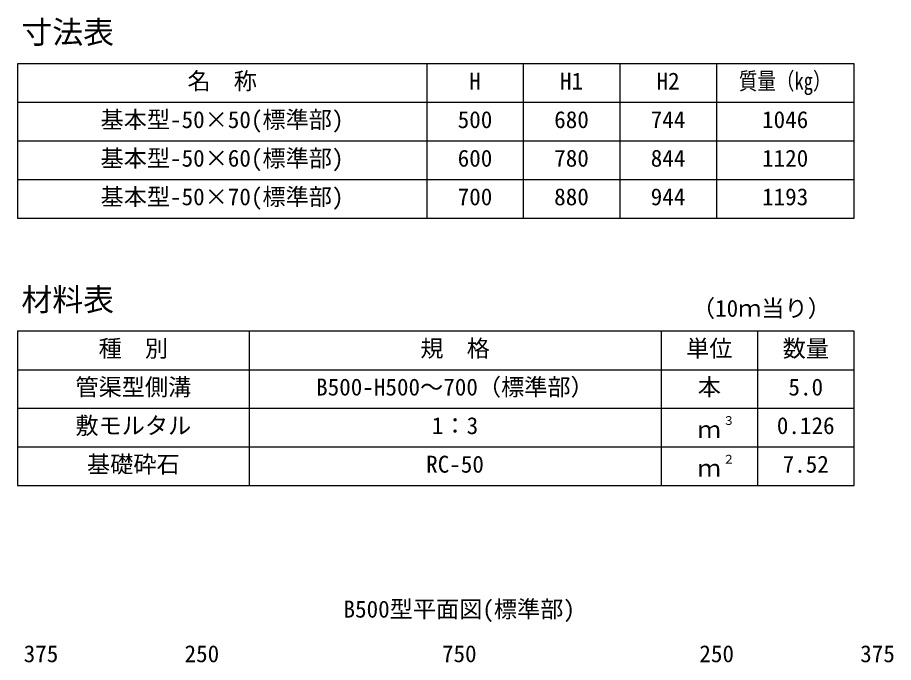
# Model space of a CAD drawing. Units: millimetres, scale not verified. Extents: x -12600 to 12600, y -5940 to 5940.
# Drawn here: x -10612 to -8911, y -4403 to -3149 of the extents above; entities that cross this region are included whole.
import ezdxf
from ezdxf.enums import TextEntityAlignment as Align

# ---------------------------------------------------------------- set-up
doc = ezdxf.new("R2010")
doc.units = ezdxf.units.MM
doc.header["$LTSCALE"] = 40
for name, color, linetype, lineweight in [('0-0_DIM', 7, 'Continuous', 25), ('0-3_HYO', 3, 'Continuous', 25), ('0-4_HYO2', 4, 'Continuous', 25), ('0-7_TXT', 7, 'Continuous', 25)]:
    doc.layers.add(name, color=color, linetype=linetype, lineweight=lineweight)
doc.styles.add('ＭＳ ゴシック', font='')
doc.styles.get('ＭＳ ゴシック').set_extended_font_data('MS Gothic')

msp = doc.modelspace()

# ---------------------------------------------------------------- linework, layer by layer
at = {"layer": '0-3_HYO'}
for p, q in [((-9817.5, -3238.87), (-9817.5, -3538.87)), ((-9630, -3238.87), (-9630, -3538.87)), ((-9442.5, -3238.87), (-9442.5, -3538.87)), ((-9255, -3238.87), (-9255, -3538.87)), ((-10612.5, -3313.87), (-8987.5, -3313.87)), ((-10162.5, -3758.65), (-10162.5, -4058.65)), ((-9362.5, -3758.65), (-9362.5, -4058.65)), ((-9175, -3758.65), (-9175, -4058.65)), ((-10612.5, -3833.65), (-8987.5, -3833.65))]:
    msp.add_line(p, q, dxfattribs=at)
for points in [[(-10612.5, -3538.87), (-8987.5, -3538.87), (-8987.5, -3238.87), (-10612.5, -3238.87)], [(-10612.5, -4058.65), (-8987.5, -4058.65), (-8987.5, -3758.65), (-10612.5, -3758.65)]]:
    msp.add_lwpolyline(points, close=True, dxfattribs=at)
at = {"layer": '0-4_HYO2'}
for p, q in [((-10612.5, -3388.87), (-8987.5, -3388.87)), ((-10612.5, -3463.87), (-8987.5, -3463.87)), ((-10612.5, -3908.65), (-8987.5, -3908.65)), ((-10612.5, -3983.65), (-8987.5, -3983.65))]:
    msp.add_line(p, q, dxfattribs=at)

# ---------------------------------------------------------------- texts
at = {"layer": '0-0_DIM', "style": 'ＭＳ ゴシック'}
for s, p in [('375', (-10600.56, -4412.02)), ('250', (-10288.06, -4412.02)), ('750', (-9788.06, -4412.02)), ('250', (-9288.06, -4412.02)), ('375', (-8975.56, -4412.02))]:
    msp.add_text(s, height=32.99, dxfattribs=at).set_placement(p, align=Align.BOTTOM_LEFT)
at = {"layer": '0-7_TXT', "style": 'ＭＳ ゴシック'}
for s, height, p in [('寸法表', 43.99, (-10605, -3212.62)), ('名\u3000称', 32.99, (-10282.5, -3298.87)), ('H', 32.99, (-9735, -3298.87)), ('H1', 32.99, (-9558.75, -3298.87)), ('H2', 32.99, (-9371.25, -3298.87)), ('基本型-50×50(標準部)', 32.99, (-10451.25, -3373.87)), ('500', 32.99, (-9757.5, -3373.87)), ('680', 32.99, (-9570, -3373.87)), ('744', 32.99, (-9382.5, -3373.87)), ('1046', 32.99, (-9166.25, -3373.87)), ('基本型-50×60(標準部)', 32.99, (-10451.25, -3448.87)), ('600', 32.99, (-9757.5, -3448.87)), ('780', 32.99, (-9570, -3448.87)), ('844', 32.99, (-9382.5, -3448.87)), ('1120', 32.99, (-9166.25, -3448.87)), ('基本型-50×70(標準部)', 32.99, (-10451.25, -3523.87)), ('700', 32.99, (-9757.5, -3523.87)), ('880', 32.99, (-9570, -3523.87)), ('944', 32.99, (-9382.5, -3523.87)), ('1193', 32.99, (-9166.25, -3523.87)), ('材料表', 43.99, (-10605, -3732.4)), ('（10ｍ当り）', 32.99, (-9302.5, -3740.65)), ('種\u3000別', 32.99, (-10455, -3818.65)), ('規\u3000格', 32.99, (-9830, -3818.65)), ('単位', 32.99, (-9313.75, -3818.65)), ('数量', 32.99, (-9126.25, -3818.65)), ('B500-H500～700（標準部）', 32.99, (-10032.5, -3893.65)), ('管渠型側溝', 32.99, (-10500, -3893.65)), ('本', 32.99, (-9291.25, -3893.65)), ('5.0', 32.99, (-9115, -3893.65)), ('敷モルタル', 32.99, (-10500, -3968.65)), ('1：3', 32.99, (-9807.5, -3968.65)), ('３', 16.5, (-9242.09, -3945.87)), ('0.126', 32.99, (-9137.5, -3968.65)), ('ｍ', 32.99, (-9291.25, -3976.15)), ('基礎砕石', 32.99, (-10477.5, -4043.65)), ('RC-50', 32.99, (-9818.75, -4043.65)), ('２', 16.5, (-9242.09, -4020.87)), ('7.52', 32.99, (-9126.25, -4043.65)), ('ｍ', 32.99, (-9291.25, -4051.15)), ('B500型平面図(標準部)', 32.99, (-9979.31, -4325.34))]:
    msp.add_text(s, height=height, dxfattribs=at).set_placement(p, align=Align.BOTTOM_LEFT)
at = {"layer": '0-7_TXT', "style": 'ＭＳ ゴシック', "width": 0.8}
msp.add_text('質量（kg）', height=32.99, dxfattribs=at).set_placement((-9211.25, -3298.87), align=Align.BOTTOM_LEFT)

doc.saveas('drawing.dxf')
